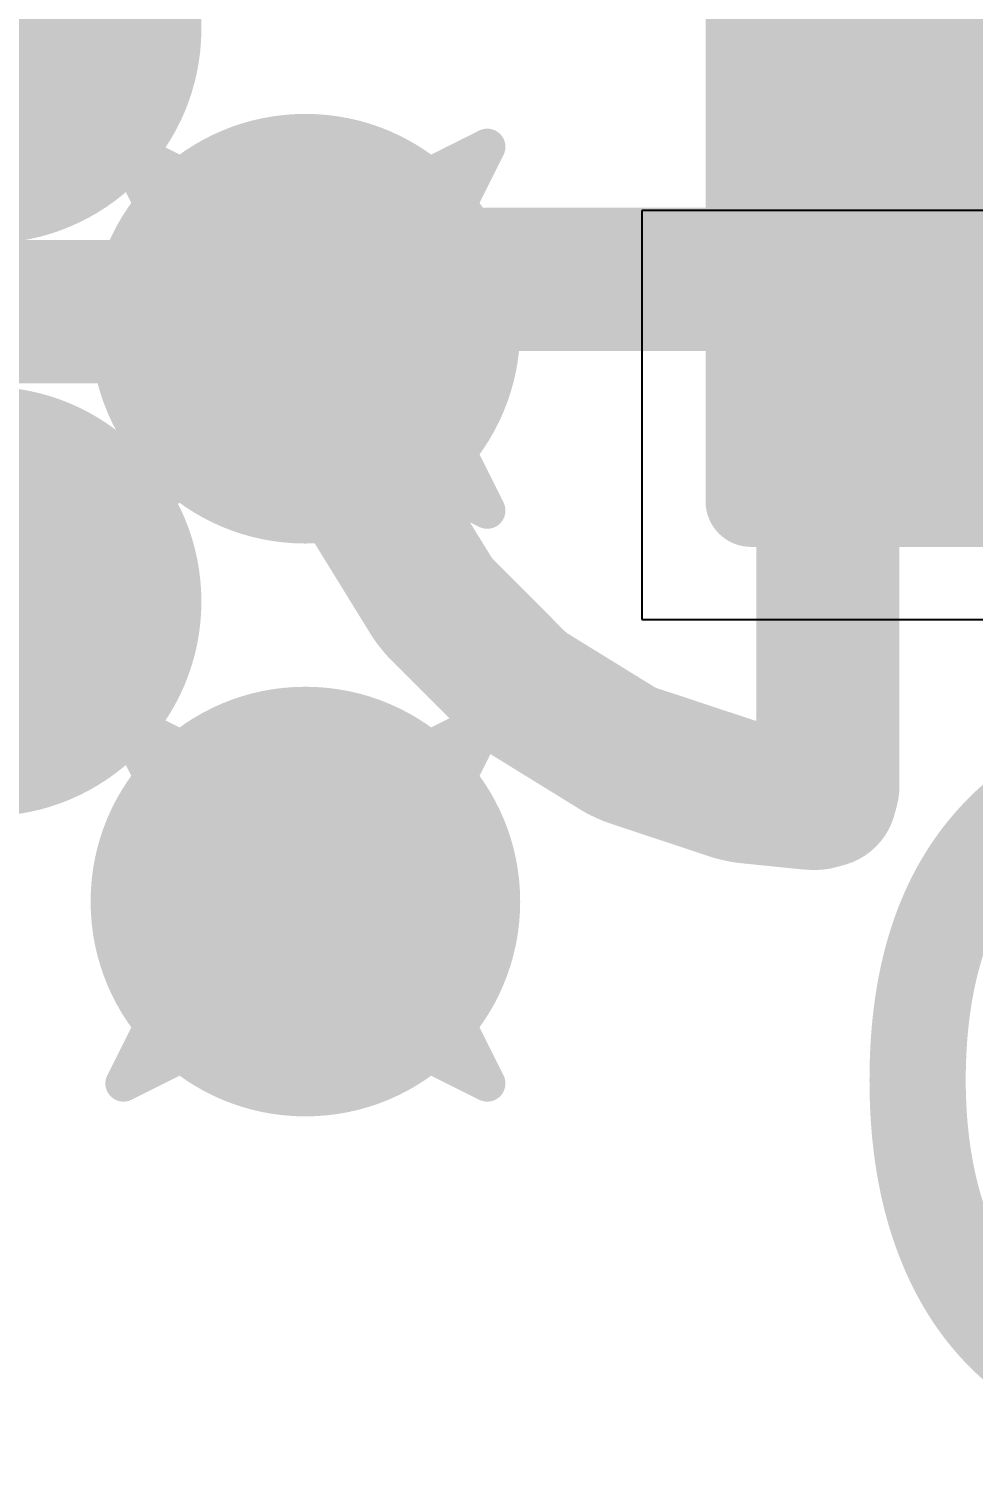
# Model space of a CAD drawing. Header units: inches. Extents: x 0 to 12.4, y -0.6 to 2.2.
# Drawn here: x 0.1353 to 0.1872, y 1.2764 to 1.355 of the extents above; entities that cross this region are included whole.
import ezdxf

# ---------------------------------------------------------------- set-up
doc = ezdxf.new("R2010")
doc.units = ezdxf.units.IN
doc.header["$MEASUREMENT"] = 0
for name, color, linetype in [('Bottom Layer', 5, 'Continuous'), ('Dimension', 6, 'Continuous'), ('Drill Drawing', 1, 'Continuous'), ('Top Layer', 1, 'Continuous'), ('Top Overlay', 2, 'Continuous'), ('Top Paste', 8, 'Continuous'), ('Top Solder', 216, 'Continuous'), ('Via Holes', 16, 'Continuous')]:
    doc.layers.add(name, color=color, linetype=linetype)
doc.styles.add('Arial', font='', dxfattribs={"height": 0.2})
doc.styles.get('Arial').set_extended_font_data('Arial')

# ---------------------------------------------------------------- blocks, each defined once
blk = doc.blocks.new('CAP_0603_65')
at = {"layer": 'Top Layer'}
for points in [[(-0.015, 0.0175), (-0.015, -0.0175), (-0.045, -0.0175), (-0.045, 0.0175)], [(0.045, 0.0175), (0.045, -0.0175), (0.015, -0.0175), (0.015, 0.0175)]]:
    blk.add_hatch(color=1, dxfattribs=at).paths.add_polyline_path(points)
at = {"layer": 'Top Paste'}
for points in [[(-0.015, 0.0175), (-0.015, -0.0175), (-0.045, -0.0175), (-0.045, 0.0175)], [(0.045, 0.0175), (0.045, -0.0175), (0.015, -0.0175), (0.015, 0.0175)]]:
    blk.add_hatch(color=8, dxfattribs=at).paths.add_polyline_path(points)
at = {"layer": 'Top Solder'}
for points in [[(-0.0126378, 0.0198622), (-0.0126378, -0.0198622), (-0.0473622, -0.0198622), (-0.0473622, 0.0198622)], [(0.0473622, 0.0198622), (0.0473622, -0.0198622), (0.0126378, -0.0198622), (0.0126378, 0.0198622)]]:
    blk.add_hatch(color=216, dxfattribs=at).paths.add_polyline_path(points)
at = {"layer": 'Top Overlay'}
for points in [[(-0.049, 0.021, 0.005, 0.005, 0), (-0.018, 0.021, 0.005, 0.005, 0)], [(-0.049, -0.021, 0.005, 0.005, 0), (-0.049, 0.021, 0.005, 0.005, 0)], [(0.018, 0.021, 0.005, 0.005, 0), (0.049, 0.021, 0.005, 0.005, 0)], [(0.049, -0.021, 0.005, 0.005, 0), (0.049, 0.021, 0.005, 0.005, 0)], [(-0.049, -0.021, 0.005, 0.005, 0), (-0.018, -0.021, 0.005, 0.005, 0)], [(0.018, -0.021, 0.005, 0.005, 0), (0.049, -0.021, 0.005, 0.005, 0)]]:
    blk.add_lwpolyline(points, format="xyseb", dxfattribs=at)
for points in [[(-0.05025, 0.021, 0.0025, 0.0025, 1), (-0.04775, 0.021, 0.0025, 0.0025, 1)], [(-0.05025, 0.021, 0.0025, 0.0025, 1), (-0.04775, 0.021, 0.0025, 0.0025, 1)], [(-0.01925, 0.021, 0.0025, 0.0025, 1), (-0.01675, 0.021, 0.0025, 0.0025, 1)], [(0.01675, 0.021, 0.0025, 0.0025, 1), (0.01925, 0.021, 0.0025, 0.0025, 1)], [(0.04775, 0.021, 0.0025, 0.0025, 1), (0.05025, 0.021, 0.0025, 0.0025, 1)], [(0.04775, 0.021, 0.0025, 0.0025, 1), (0.05025, 0.021, 0.0025, 0.0025, 1)], [(-0.05025, -0.021, 0.0025, 0.0025, 1), (-0.04775, -0.021, 0.0025, 0.0025, 1)], [(-0.05025, -0.021, 0.0025, 0.0025, 1), (-0.04775, -0.021, 0.0025, 0.0025, 1)], [(-0.01925, -0.021, 0.0025, 0.0025, 1), (-0.01675, -0.021, 0.0025, 0.0025, 1)], [(0.01675, -0.021, 0.0025, 0.0025, 1), (0.01925, -0.021, 0.0025, 0.0025, 1)], [(0.04775, -0.021, 0.0025, 0.0025, 1), (0.05025, -0.021, 0.0025, 0.0025, 1)], [(0.04775, -0.021, 0.0025, 0.0025, 1), (0.05025, -0.021, 0.0025, 0.0025, 1)]]:
    blk.add_lwpolyline(points, format="xyseb", close=True, dxfattribs=at)

msp = doc.modelspace()

# ---------------------------------------------------------------- hatches: boundary and pattern name
at = {"layer": 'Bottom Layer'}
h = msp.add_hatch(color=5, dxfattribs=at)
edge = h.paths.add_edge_path()
edge.add_arc((0.1504961, 1.338496), 0.011811, 0, 360)
h = msp.add_hatch(color=5, dxfattribs=at)
edge = h.paths.add_edge_path()
edge.add_arc((0.1504961, 1.307), 0.011811, 0, 360)
at = {"layer": 'Dimension'}
h = msp.add_hatch(color=6, dxfattribs=at)
edge = h.paths.add_edge_path()
edge.add_arc((0.1329667, 1.3549966), 0.011811, 0, 360)
h = msp.add_hatch(color=6, dxfattribs=at)
edge = h.paths.add_edge_path()
edge.add_arc((0.1329667, 1.3235006), 0.011811, 0, 360)
at = {"layer": 'Top Layer'}
h = msp.add_hatch(color=1, dxfattribs=at)
edge = h.paths.add_edge_path()
edge.add_arc((0.1504961, 1.338496), 0.011811, 0, 360)
h = msp.add_hatch(color=1, dxfattribs=at)
edge = h.paths.add_edge_path()
edge.add_arc((0.1504961, 1.307), 0.011811, 0, 360)
at = {"layer": 'Via Holes'}
h = msp.add_hatch(color=7, dxfattribs=at)
edge = h.paths.add_edge_path()
edge.add_arc((0.1504961, 1.338496), 0.0059055, 0, 360)
h = msp.add_hatch(color=7, dxfattribs=at)
edge = h.paths.add_edge_path()
edge.add_arc((0.1504961, 1.307), 0.0059055, 0, 360)

# ---------------------------------------------------------------- linework, layer by layer
at = {"layer": 'Dimension'}
for points in [[(0.1516675, 1.3405743, 0.007874, 0.007874, 0), (0.1518033, 1.3410813, 0.007874, 0.007874, 0)], [(0.1518033, 1.3410813, 0.007874, 0.007874, 0), (0.1523103, 1.3412171, 0.007874, 0.007874, 0)], [(0.1523103, 1.3412171, 0.007874, 0.007874, 0), (0.1785838, 1.3412171, 0.007874, 0.007874, 0)], [(0.1785838, 1.3412171, 0.007874, 0.007874, 0), (0.1790907, 1.3410813, 0.007874, 0.007874, 0)], [(0.1790907, 1.3410813, 0.007874, 0.007874, 0), (0.1792265, 1.3405743, 0.007874, 0.007874, 0)], [(0.1516675, 1.3394389, 0.007874, 0.007874, 0), (0.1516675, 1.3405743, 0.007874, 0.007874, 0)], [(0.1792265, 1.3133165, 0.007874, 0.007874, 0), (0.1792265, 1.3405743, 0.007874, 0.007874, 0)], [(0.0089706, 1.3394389, 0.007874, 0.007874, 0), (0.1516675, 1.3394389, 0.007874, 0.007874, 0)], [(0.0089706, 1.3394389, 0.007874, 0.007874, 0), (0.1516675, 1.3394389, 0.007874, 0.007874, 0)], [(0.1516675, 1.3394389, 0.007874, 0.007874, 0), (0.1516801, 1.3391916, 0.007874, 0.007874, 0)], [(0.1516801, 1.3391916, 0.007874, 0.007874, 0), (0.1520397, 1.3356711, 0.007874, 0.007874, 0)], [(0.1520397, 1.3356711, 0.007874, 0.007874, 0), (0.1521507, 1.3351527, 0.007874, 0.007874, 0)], [(0.1521507, 1.3351527, 0.007874, 0.007874, 0), (0.1540761, 1.3293421, 0.007874, 0.007874, 0)], [(0.1540761, 1.3293421, 0.007874, 0.007874, 0), (0.154315, 1.32883, 0.007874, 0.007874, 0)], [(0.154315, 1.32883, 0.007874, 0.007874, 0), (0.1575191, 1.3236352, 0.007874, 0.007874, 0)], [(0.1575191, 1.3236352, 0.007874, 0.007874, 0), (0.1578697, 1.3231918, 0.007874, 0.007874, 0)], [(0.1578697, 1.3231918, 0.007874, 0.007874, 0), (0.1621855, 1.3188761, 0.007874, 0.007874, 0)], [(0.1621855, 1.3188761, 0.007874, 0.007874, 0), (0.1626289, 1.3185255, 0.007874, 0.007874, 0)], [(0.1626289, 1.3185255, 0.007874, 0.007874, 0), (0.1678236, 1.3153213, 0.007874, 0.007874, 0)], [(0.1678236, 1.3153213, 0.007874, 0.007874, 0), (0.1683357, 1.3150825, 0.007874, 0.007874, 0)], [(0.1683357, 1.3150825, 0.007874, 0.007874, 0), (0.1741466, 1.313157, 0.007874, 0.007874, 0)], [(0.1741466, 1.313157, 0.007874, 0.007874, 0), (0.1746645, 1.3130461, 0.007874, 0.007874, 0)], [(0.1746645, 1.3130461, 0.007874, 0.007874, 0), (0.1781854, 1.3126864, 0.007874, 0.007874, 0)], [(0.1785838, 1.3126738, 0.007874, 0.007874, 0), (0.1790907, 1.3128096, 0.007874, 0.007874, 0)], [(0.1790907, 1.3128096, 0.007874, 0.007874, 0), (0.1792265, 1.3133165, 0.007874, 0.007874, 0)], [(0.1781854, 1.3126864, 0.007874, 0.007874, 0), (0.1784325, 1.3126738, 0.007874, 0.007874, 0)], [(0.1784325, 1.3126738, 0.007874, 0.007874, 0), (0.1785838, 1.3126738, 0.007874, 0.007874, 0)]]:
    msp.add_lwpolyline(points, format="xyseb", dxfattribs=at)
for points in [[(0.1498348, 1.3410813, 0.003937, 0.003937, 1), (0.1537718, 1.3410813, 0.003937, 0.003937, 1)], [(0.1498348, 1.3410813, 0.003937, 0.003937, 1), (0.1537718, 1.3410813, 0.003937, 0.003937, 1)], [(0.1503418, 1.3412171, 0.003937, 0.003937, 1), (0.1542788, 1.3412171, 0.003937, 0.003937, 1)], [(0.1503418, 1.3412171, 0.003937, 0.003937, 1), (0.1542788, 1.3412171, 0.003937, 0.003937, 1)], [(0.1766153, 1.3412171, 0.003937, 0.003937, 1), (0.1805523, 1.3412171, 0.003937, 0.003937, 1)], [(0.1766153, 1.3412171, 0.003937, 0.003937, 1), (0.1805523, 1.3412171, 0.003937, 0.003937, 1)], [(0.1771222, 1.3410813, 0.003937, 0.003937, 1), (0.1810592, 1.3410813, 0.003937, 0.003937, 1)], [(0.1771222, 1.3410813, 0.003937, 0.003937, 1), (0.1810592, 1.3410813, 0.003937, 0.003937, 1)], [(0.149699, 1.3405743, 0.003937, 0.003937, 1), (0.153636, 1.3405743, 0.003937, 0.003937, 1)], [(0.149699, 1.3405743, 0.003937, 0.003937, 1), (0.153636, 1.3405743, 0.003937, 0.003937, 1)], [(0.177258, 1.3405743, 0.003937, 0.003937, 1), (0.181195, 1.3405743, 0.003937, 0.003937, 1)], [(0.177258, 1.3405743, 0.003937, 0.003937, 1), (0.181195, 1.3405743, 0.003937, 0.003937, 1)], [(0.149699, 1.3394389, 0.003937, 0.003937, 1), (0.153636, 1.3394389, 0.003937, 0.003937, 1)], [(0.149699, 1.3394389, 0.003937, 0.003937, 1), (0.153636, 1.3394389, 0.003937, 0.003937, 1)], [(0.149699, 1.3394389, 0.003937, 0.003937, 1), (0.153636, 1.3394389, 0.003937, 0.003937, 1)], [(0.149699, 1.3394389, 0.003937, 0.003937, 1), (0.153636, 1.3394389, 0.003937, 0.003937, 1)], [(0.1497116, 1.3391916, 0.003937, 0.003937, 1), (0.1536486, 1.3391916, 0.003937, 0.003937, 1)], [(0.1497116, 1.3391916, 0.003937, 0.003937, 1), (0.1536486, 1.3391916, 0.003937, 0.003937, 1)], [(0.1500712, 1.3356711, 0.003937, 0.003937, 1), (0.1540082, 1.3356711, 0.003937, 0.003937, 1)], [(0.1500712, 1.3356711, 0.003937, 0.003937, 1), (0.1540082, 1.3356711, 0.003937, 0.003937, 1)], [(0.1501822, 1.3351527, 0.003937, 0.003937, 1), (0.1541192, 1.3351527, 0.003937, 0.003937, 1)], [(0.1501822, 1.3351527, 0.003937, 0.003937, 1), (0.1541192, 1.3351527, 0.003937, 0.003937, 1)], [(0.1521076, 1.3293421, 0.003937, 0.003937, 1), (0.1560446, 1.3293421, 0.003937, 0.003937, 1)], [(0.1521076, 1.3293421, 0.003937, 0.003937, 1), (0.1560446, 1.3293421, 0.003937, 0.003937, 1)], [(0.1523465, 1.32883, 0.003937, 0.003937, 1), (0.1562835, 1.32883, 0.003937, 0.003937, 1)], [(0.1523465, 1.32883, 0.003937, 0.003937, 1), (0.1562835, 1.32883, 0.003937, 0.003937, 1)], [(0.1555506, 1.3236352, 0.003937, 0.003937, 1), (0.1594876, 1.3236352, 0.003937, 0.003937, 1)], [(0.1555506, 1.3236352, 0.003937, 0.003937, 1), (0.1594876, 1.3236352, 0.003937, 0.003937, 1)], [(0.1559012, 1.3231918, 0.003937, 0.003937, 1), (0.1598382, 1.3231918, 0.003937, 0.003937, 1)], [(0.1559012, 1.3231918, 0.003937, 0.003937, 1), (0.1598382, 1.3231918, 0.003937, 0.003937, 1)], [(0.160217, 1.3188761, 0.003937, 0.003937, 1), (0.164154, 1.3188761, 0.003937, 0.003937, 1)], [(0.160217, 1.3188761, 0.003937, 0.003937, 1), (0.164154, 1.3188761, 0.003937, 0.003937, 1)], [(0.1606604, 1.3185255, 0.003937, 0.003937, 1), (0.1645974, 1.3185255, 0.003937, 0.003937, 1)], [(0.1606604, 1.3185255, 0.003937, 0.003937, 1), (0.1645974, 1.3185255, 0.003937, 0.003937, 1)], [(0.1658551, 1.3153213, 0.003937, 0.003937, 1), (0.1697921, 1.3153213, 0.003937, 0.003937, 1)], [(0.1658551, 1.3153213, 0.003937, 0.003937, 1), (0.1697921, 1.3153213, 0.003937, 0.003937, 1)], [(0.1663672, 1.3150825, 0.003937, 0.003937, 1), (0.1703042, 1.3150825, 0.003937, 0.003937, 1)], [(0.1663672, 1.3150825, 0.003937, 0.003937, 1), (0.1703042, 1.3150825, 0.003937, 0.003937, 1)], [(0.1721781, 1.313157, 0.003937, 0.003937, 1), (0.1761151, 1.313157, 0.003937, 0.003937, 1)], [(0.1721781, 1.313157, 0.003937, 0.003937, 1), (0.1761151, 1.313157, 0.003937, 0.003937, 1)], [(0.172696, 1.3130461, 0.003937, 0.003937, 1), (0.176633, 1.3130461, 0.003937, 0.003937, 1)], [(0.172696, 1.3130461, 0.003937, 0.003937, 1), (0.176633, 1.3130461, 0.003937, 0.003937, 1)], [(0.1771222, 1.3128096, 0.003937, 0.003937, 1), (0.1810592, 1.3128096, 0.003937, 0.003937, 1)], [(0.1771222, 1.3128096, 0.003937, 0.003937, 1), (0.1810592, 1.3128096, 0.003937, 0.003937, 1)], [(0.177258, 1.3133165, 0.003937, 0.003937, 1), (0.181195, 1.3133165, 0.003937, 0.003937, 1)], [(0.177258, 1.3133165, 0.003937, 0.003937, 1), (0.181195, 1.3133165, 0.003937, 0.003937, 1)], [(0.1762169, 1.3126864, 0.003937, 0.003937, 1), (0.1801539, 1.3126864, 0.003937, 0.003937, 1)], [(0.1762169, 1.3126864, 0.003937, 0.003937, 1), (0.1801539, 1.3126864, 0.003937, 0.003937, 1)], [(0.176464, 1.3126738, 0.003937, 0.003937, 1), (0.180401, 1.3126738, 0.003937, 0.003937, 1)], [(0.176464, 1.3126738, 0.003937, 0.003937, 1), (0.180401, 1.3126738, 0.003937, 0.003937, 1)], [(0.1766153, 1.3126738, 0.003937, 0.003937, 1), (0.1805523, 1.3126738, 0.003937, 0.003937, 1)], [(0.1766153, 1.3126738, 0.003937, 0.003937, 1), (0.1805523, 1.3126738, 0.003937, 0.003937, 1)]]:
    msp.add_lwpolyline(points, format="xyseb", close=True, dxfattribs=at)
at = {"layer": 'Drill Drawing'}
for points in [[(0.1404961, 1.348496, 0.002, 0.002, 0), (0.1504961, 1.343496, 0.002, 0.002, 0)], [(0.1404961, 1.348496, 0.002, 0.002, 0), (0.1454961, 1.338496, 0.002, 0.002, 0)], [(0.1504961, 1.343496, 0.002, 0.002, 0), (0.1604961, 1.348496, 0.002, 0.002, 0)], [(0.1554961, 1.338496, 0.002, 0.002, 0), (0.1604961, 1.348496, 0.002, 0.002, 0)], [(0.1404961, 1.328496, 0.002, 0.002, 0), (0.1454961, 1.338496, 0.002, 0.002, 0)], [(0.1554961, 1.338496, 0.002, 0.002, 0), (0.1604961, 1.328496, 0.002, 0.002, 0)], [(0.1404961, 1.328496, 0.002, 0.002, 0), (0.1504961, 1.333496, 0.002, 0.002, 0)], [(0.1504961, 1.333496, 0.002, 0.002, 0), (0.1604961, 1.328496, 0.002, 0.002, 0)], [(0.1404961, 1.317, 0.002, 0.002, 0), (0.1504961, 1.312, 0.002, 0.002, 0)], [(0.1404961, 1.317, 0.002, 0.002, 0), (0.1454961, 1.307, 0.002, 0.002, 0)], [(0.1504961, 1.312, 0.002, 0.002, 0), (0.1604961, 1.317, 0.002, 0.002, 0)], [(0.1554961, 1.307, 0.002, 0.002, 0), (0.1604961, 1.317, 0.002, 0.002, 0)], [(0.1404961, 1.297, 0.002, 0.002, 0), (0.1454961, 1.307, 0.002, 0.002, 0)], [(0.1554961, 1.307, 0.002, 0.002, 0), (0.1604961, 1.297, 0.002, 0.002, 0)], [(0.1404961, 1.297, 0.002, 0.002, 0), (0.1504961, 1.302, 0.002, 0.002, 0)], [(0.1504961, 1.302, 0.002, 0.002, 0), (0.1604961, 1.297, 0.002, 0.002, 0)]]:
    msp.add_lwpolyline(points, format="xyseb", dxfattribs=at)
for points in [[(0.1399961, 1.348496, 0.001, 0.001, 1), (0.1409961, 1.348496, 0.001, 0.001, 1)], [(0.1399961, 1.348496, 0.001, 0.001, 1), (0.1409961, 1.348496, 0.001, 0.001, 1)], [(0.1599961, 1.348496, 0.001, 0.001, 1), (0.1609961, 1.348496, 0.001, 0.001, 1)], [(0.1599961, 1.348496, 0.001, 0.001, 1), (0.1609961, 1.348496, 0.001, 0.001, 1)], [(0.1499961, 1.343496, 0.001, 0.001, 1), (0.1509961, 1.343496, 0.001, 0.001, 1)], [(0.1499961, 1.343496, 0.001, 0.001, 1), (0.1509961, 1.343496, 0.001, 0.001, 1)], [(0.1449961, 1.338496, 0.001, 0.001, 1), (0.1459961, 1.338496, 0.001, 0.001, 1)], [(0.1449961, 1.338496, 0.001, 0.001, 1), (0.1459961, 1.338496, 0.001, 0.001, 1)], [(0.1549961, 1.338496, 0.001, 0.001, 1), (0.1559961, 1.338496, 0.001, 0.001, 1)], [(0.1549961, 1.338496, 0.001, 0.001, 1), (0.1559961, 1.338496, 0.001, 0.001, 1)], [(0.1499961, 1.333496, 0.001, 0.001, 1), (0.1509961, 1.333496, 0.001, 0.001, 1)], [(0.1499961, 1.333496, 0.001, 0.001, 1), (0.1509961, 1.333496, 0.001, 0.001, 1)], [(0.1399961, 1.328496, 0.001, 0.001, 1), (0.1409961, 1.328496, 0.001, 0.001, 1)], [(0.1399961, 1.328496, 0.001, 0.001, 1), (0.1409961, 1.328496, 0.001, 0.001, 1)], [(0.1599961, 1.328496, 0.001, 0.001, 1), (0.1609961, 1.328496, 0.001, 0.001, 1)], [(0.1599961, 1.328496, 0.001, 0.001, 1), (0.1609961, 1.328496, 0.001, 0.001, 1)], [(0.1399961, 1.317, 0.001, 0.001, 1), (0.1409961, 1.317, 0.001, 0.001, 1)], [(0.1399961, 1.317, 0.001, 0.001, 1), (0.1409961, 1.317, 0.001, 0.001, 1)], [(0.1599961, 1.317, 0.001, 0.001, 1), (0.1609961, 1.317, 0.001, 0.001, 1)], [(0.1599961, 1.317, 0.001, 0.001, 1), (0.1609961, 1.317, 0.001, 0.001, 1)], [(0.1499961, 1.312, 0.001, 0.001, 1), (0.1509961, 1.312, 0.001, 0.001, 1)], [(0.1499961, 1.312, 0.001, 0.001, 1), (0.1509961, 1.312, 0.001, 0.001, 1)], [(0.1449961, 1.307, 0.001, 0.001, 1), (0.1459961, 1.307, 0.001, 0.001, 1)], [(0.1449961, 1.307, 0.001, 0.001, 1), (0.1459961, 1.307, 0.001, 0.001, 1)], [(0.1549961, 1.307, 0.001, 0.001, 1), (0.1559961, 1.307, 0.001, 0.001, 1)], [(0.1549961, 1.307, 0.001, 0.001, 1), (0.1559961, 1.307, 0.001, 0.001, 1)], [(0.1499961, 1.302, 0.001, 0.001, 1), (0.1509961, 1.302, 0.001, 0.001, 1)], [(0.1499961, 1.302, 0.001, 0.001, 1), (0.1509961, 1.302, 0.001, 0.001, 1)], [(0.1399961, 1.297, 0.001, 0.001, 1), (0.1409961, 1.297, 0.001, 0.001, 1)], [(0.1399961, 1.297, 0.001, 0.001, 1), (0.1409961, 1.297, 0.001, 0.001, 1)], [(0.1599961, 1.297, 0.001, 0.001, 1), (0.1609961, 1.297, 0.001, 0.001, 1)], [(0.1599961, 1.297, 0.001, 0.001, 1), (0.1609961, 1.297, 0.001, 0.001, 1)]]:
    msp.add_lwpolyline(points, format="xyseb", close=True, dxfattribs=at)
at = {"layer": 'Top Layer'}
for p, q in [((0.1889999, 1.3449999), (0.169, 1.3449999)), ((0.169, 1.3449999), (0.169, 1.3225)), ((0.169, 1.3225), (0.1889999, 1.3225))]:
    msp.add_line(p, q, dxfattribs=at)

# ---------------------------------------------------------------- block references
msp.add_blockref('CAP_0603_65', (0.224, 1.35))

# ---------------------------------------------------------------- texts
at = {"layer": 'Top Overlay', "style": 'Arial'}
msp.add_text('C4', height=0.04, dxfattribs=at).set_placement((0.1786775, 1.2770065))

doc.saveas('drawing.dxf')
